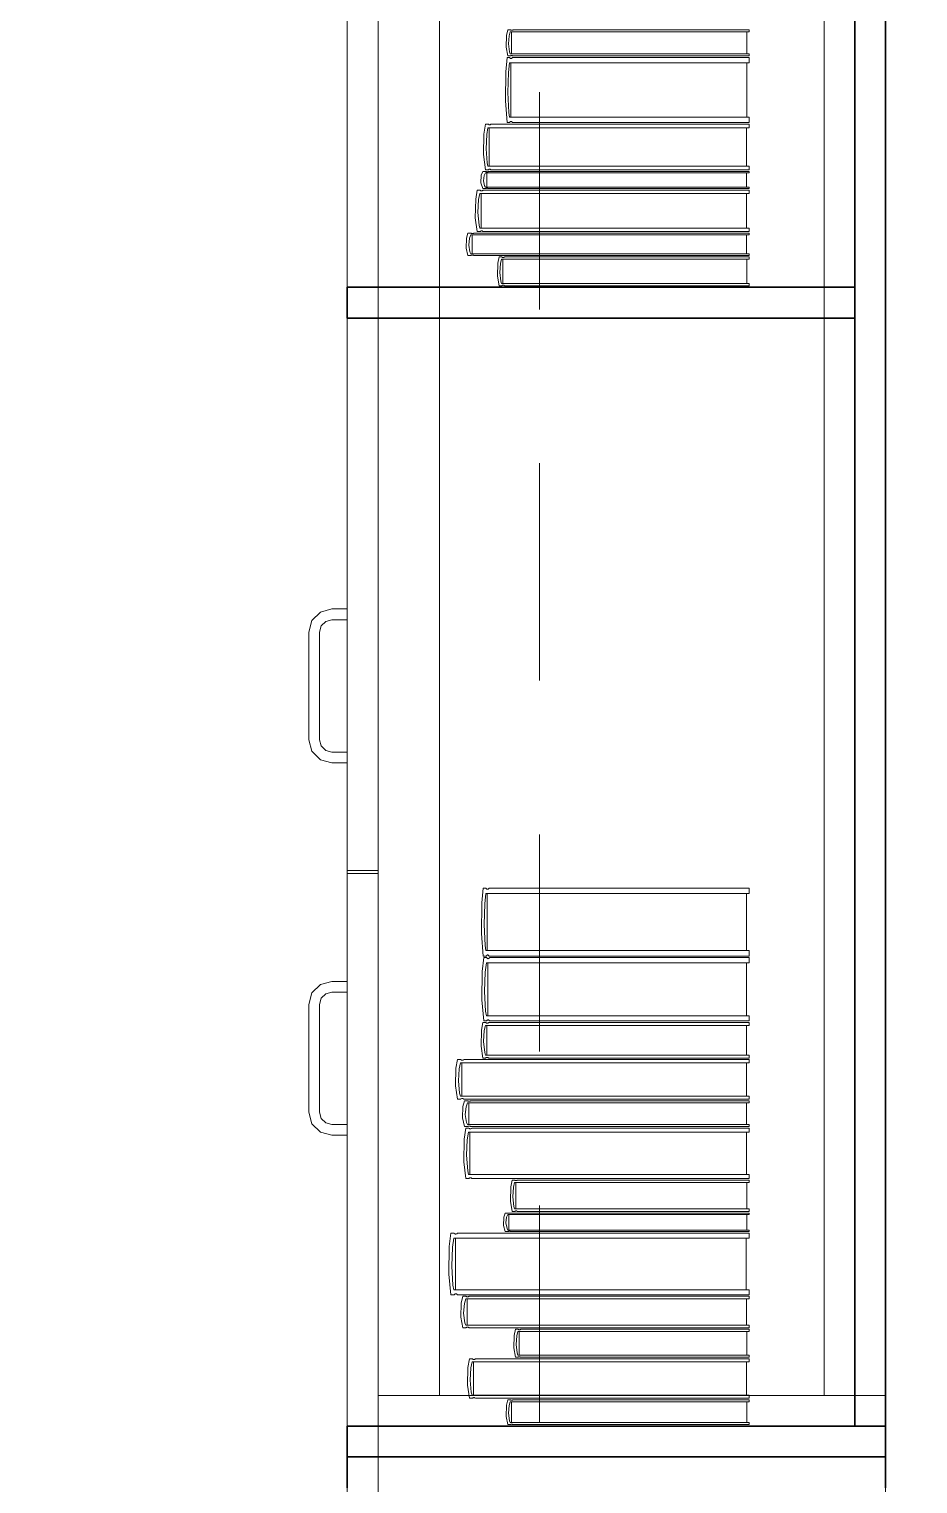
# Model space of a CAD drawing. Header units: inches. Extents: x -19 to 5698, y -728 to 92.
# Drawn here: x 122.238 to 122.816, y 34.982 to 35.928 of the extents above; entities that cross this region are included whole.
import ezdxf

# ---------------------------------------------------------------- set-up
doc = ezdxf.new("R2010")
doc.units = ezdxf.units.IN
doc.header["$MEASUREMENT"] = 0
doc.set_wipeout_variables(frame=1)
doc.linetypes.add('Hidden Line', pattern=[0.195611, 0.141111, -0.0545])
doc.linetypes.add('Wipeout_Contour', pattern=[1, 0, -1])
for name, color, linetype in [('02 _ ARQ _ ZON _ Espacio.3D', 7, 'Continuous'), ('08 _ STR _ EXT _ 09 Vigas', 251, 'Continuous'), ('Acabado - Muros', 7, 'Continuous'), ('Interior - Mobiliario', 7, 'Continuous')]:
    doc.layers.add(name, color=color, linetype=linetype)

msp = doc.modelspace()

# ---------------------------------------------------------------- linework, layer by layer
at = {"layer": '02 _ ARQ _ ZON _ Espacio.3D', "color": 254, "linetype": 'Continuous', "lineweight": 0, "flags": 128}
msp.add_lwpolyline([(108.56999, 31.00019), (112.57002, 31.00007), (112.56999, 29.69991), (115.56999, 29.7), (115.56999, 30.80016), (116.06999, 30.80011), (116.06999, 30.20002), (116.66999, 30.19986), (116.66999, 29.7), (122.56999, 29.7), (122.56999, 30.2), (122.56999, 30.6), (122.81197, 30.6), (122.81197, 39), (122.57, 39), (122.56998, 39.75001), (116.06999, 39.75001), (116.07, 39.65), (116.07, 39), (115.57, 39), (115.57, 39.4), (109.07, 39.4), (109.06989, 39), (108.56989, 39)], dxfattribs=at)
at = {"layer": 'Interior - Mobiliario', "color": 175, "linetype": 'Continuous', "lineweight": 13}
for p, q in [((122.46497, 36.47996), (122.46497, 35.01996)), ((122.77497, 35.01996), (122.77497, 36.47996)), ((122.54841, 35.92346), (122.54821, 35.91586)), ((122.54926, 35.92718), (122.54841, 35.92346)), ((122.55097, 35.92718), (122.54926, 35.92718)), ((122.54971, 35.91805), (122.55011, 35.92328)), ((122.55011, 35.92328), (122.55084, 35.92582)), ((122.55084, 35.92582), (122.70632, 35.92582)), ((122.55106, 35.92711), (122.55097, 35.92718)), ((122.55126, 35.92701), (122.55106, 35.92711)), ((122.55147, 35.92694), (122.55126, 35.92701)), ((122.5517, 35.9269), (122.55147, 35.92694)), ((122.55162, 35.92582), (122.55162, 35.91156)), ((122.55193, 35.9269), (122.5517, 35.9269)), ((122.55216, 35.92693), (122.55193, 35.9269)), ((122.55238, 35.92699), (122.55216, 35.92693)), ((122.55258, 35.92709), (122.55238, 35.92699)), ((122.55271, 35.92718), (122.55258, 35.92709)), ((122.70632, 35.92718), (122.55271, 35.92718)), ((122.70475, 35.91156), (122.70475, 35.92582)), ((122.70632, 35.92582), (122.70632, 35.92718)), ((122.54888, 35.9092), (122.54802, 35.89994)), ((122.54821, 35.91586), (122.54926, 35.9102)), ((122.55059, 35.9092), (122.54888, 35.9092)), ((122.54926, 35.9102), (122.55097, 35.9102)), ((122.55037, 35.91284), (122.54971, 35.91805)), ((122.55084, 35.91156), (122.55037, 35.91284)), ((122.55068, 35.90903), (122.55059, 35.9092)), ((122.55088, 35.90878), (122.55068, 35.90903)), ((122.70632, 35.91156), (122.55084, 35.91156)), ((122.55097, 35.9102), (122.5511, 35.91029)), ((122.5511, 35.91029), (122.5513, 35.91039)), ((122.5513, 35.91039), (122.55152, 35.91045)), ((122.55152, 35.91045), (122.55175, 35.91048)), ((122.55175, 35.91048), (122.55198, 35.91048)), ((122.55198, 35.91048), (122.55221, 35.91044)), ((122.5522, 35.90897), (122.552, 35.90873)), ((122.55233, 35.9092), (122.5522, 35.90897)), ((122.55221, 35.91044), (122.55243, 35.91037)), ((122.70632, 35.9092), (122.55233, 35.9092)), ((122.55243, 35.91037), (122.55262, 35.91026)), ((122.55262, 35.91026), (122.55271, 35.9102)), ((122.55271, 35.9102), (122.70632, 35.9102)), ((122.70632, 35.9102), (122.70632, 35.91156)), ((122.70632, 35.90582), (122.70632, 35.9092)), ((122.54802, 35.89994), (122.54782, 35.88108)), ((122.54933, 35.88652), (122.54973, 35.8995)), ((122.54973, 35.8995), (122.55045, 35.90582)), ((122.55045, 35.90582), (122.70632, 35.90582)), ((122.55109, 35.9086), (122.55088, 35.90878)), ((122.55132, 35.9085), (122.55109, 35.9086)), ((122.55124, 35.90582), (122.55124, 35.87038)), ((122.55155, 35.90849), (122.55132, 35.9085)), ((122.55178, 35.90857), (122.55155, 35.90849)), ((122.552, 35.90873), (122.55178, 35.90857)), ((122.70474, 35.87038), (122.70474, 35.90582)), ((122.54782, 35.88108), (122.54888, 35.867)), ((122.54999, 35.87358), (122.54933, 35.88652)), ((122.55045, 35.87038), (122.54999, 35.87358)), ((122.53472, 35.866), (122.53378, 35.85946)), ((122.53658, 35.866), (122.53472, 35.866)), ((122.53565, 35.85915), (122.53644, 35.86362)), ((122.53644, 35.86362), (122.70632, 35.86362)), ((122.53668, 35.86589), (122.53658, 35.866)), ((122.5369, 35.86571), (122.53668, 35.86589)), ((122.53713, 35.86558), (122.5369, 35.86571)), ((122.53738, 35.86551), (122.53713, 35.86558)), ((122.53729, 35.86362), (122.53729, 35.83856)), ((122.53763, 35.86551), (122.53738, 35.86551)), ((122.53788, 35.86556), (122.53763, 35.86551)), ((122.53812, 35.86567), (122.53788, 35.86556)), ((122.53834, 35.86584), (122.53812, 35.86567)), ((122.53849, 35.866), (122.53834, 35.86584)), ((122.70632, 35.866), (122.53849, 35.866)), ((122.54888, 35.867), (122.55059, 35.867)), ((122.70632, 35.87038), (122.55045, 35.87038)), ((122.55059, 35.867), (122.55072, 35.86723)), ((122.55072, 35.86723), (122.55092, 35.86747)), ((122.55092, 35.86747), (122.55114, 35.86763)), ((122.55114, 35.86763), (122.55137, 35.86771)), ((122.55137, 35.86771), (122.5516, 35.8677)), ((122.5516, 35.8677), (122.55183, 35.8676)), ((122.55183, 35.8676), (122.55205, 35.86743)), ((122.55205, 35.86743), (122.55225, 35.86717)), ((122.55225, 35.86717), (122.55233, 35.867)), ((122.55233, 35.867), (122.70632, 35.867)), ((122.7046, 35.83856), (122.7046, 35.86362)), ((122.70632, 35.867), (122.70632, 35.87038)), ((122.70632, 35.86362), (122.70632, 35.866)), ((122.53378, 35.85946), (122.53357, 35.84612)), ((122.53521, 35.84997), (122.53565, 35.85915)), ((122.53357, 35.84612), (122.53472, 35.83617)), ((122.53593, 35.84082), (122.53521, 35.84997)), ((122.53305, 35.83517), (122.5321, 35.83273)), ((122.53493, 35.83517), (122.53305, 35.83517)), ((122.53398, 35.83262), (122.53478, 35.83428)), ((122.53472, 35.83617), (122.53658, 35.83617)), ((122.53478, 35.83428), (122.70632, 35.83428)), ((122.53503, 35.83513), (122.53493, 35.83517)), ((122.53524, 35.83506), (122.53503, 35.83513)), ((122.53548, 35.83501), (122.53524, 35.83506)), ((122.53573, 35.83499), (122.53548, 35.83501)), ((122.53565, 35.83428), (122.53565, 35.82494)), ((122.53599, 35.83498), (122.53573, 35.83499)), ((122.53644, 35.83856), (122.53593, 35.84082)), ((122.53624, 35.835), (122.53599, 35.83498)), ((122.53648, 35.83505), (122.53624, 35.835)), ((122.70632, 35.83856), (122.53644, 35.83856)), ((122.53671, 35.83511), (122.53648, 35.83505)), ((122.53658, 35.83617), (122.53673, 35.83633)), ((122.53685, 35.83517), (122.53671, 35.83511)), ((122.53673, 35.83633), (122.53695, 35.8365)), ((122.70632, 35.83517), (122.53685, 35.83517)), ((122.53695, 35.8365), (122.53719, 35.83661)), ((122.53719, 35.83661), (122.53744, 35.83667)), ((122.53744, 35.83667), (122.53769, 35.83666)), ((122.53769, 35.83666), (122.53794, 35.83659)), ((122.53794, 35.83659), (122.53817, 35.83647)), ((122.53817, 35.83647), (122.53839, 35.83629)), ((122.53839, 35.83629), (122.53849, 35.83617)), ((122.53849, 35.83617), (122.70632, 35.83617)), ((122.70458, 35.82494), (122.70458, 35.83428)), ((122.70632, 35.83617), (122.70632, 35.83856)), ((122.70632, 35.83428), (122.70632, 35.83517)), ((122.5321, 35.83273), (122.53188, 35.82776)), ((122.53188, 35.82776), (122.53305, 35.82406)), ((122.53305, 35.82406), (122.53493, 35.82406)), ((122.53354, 35.8292), (122.53398, 35.83262)), ((122.53427, 35.82579), (122.53354, 35.8292)), ((122.53478, 35.82494), (122.53427, 35.82579)), ((122.70632, 35.82494), (122.53478, 35.82494)), ((122.53493, 35.82406), (122.53507, 35.82412)), ((122.53507, 35.82412), (122.5353, 35.82418)), ((122.5353, 35.82418), (122.53554, 35.82422)), ((122.53554, 35.82422), (122.53579, 35.82424)), ((122.53579, 35.82424), (122.53605, 35.82424)), ((122.53605, 35.82424), (122.5363, 35.82421)), ((122.5363, 35.82421), (122.53653, 35.82417)), ((122.53653, 35.82417), (122.53675, 35.8241)), ((122.53675, 35.8241), (122.53685, 35.82406)), ((122.53685, 35.82406), (122.70632, 35.82406)), ((122.70632, 35.82406), (122.70632, 35.82494)), ((122.52843, 35.81715), (122.52821, 35.80511)), ((122.5294, 35.82306), (122.52843, 35.81715)), ((122.53132, 35.82306), (122.5294, 35.82306)), ((122.5299, 35.80858), (122.53035, 35.81687)), ((122.53035, 35.81687), (122.53117, 35.8209)), ((122.53117, 35.8209), (122.70632, 35.8209)), ((122.53142, 35.82295), (122.53132, 35.82306)), ((122.53164, 35.82279), (122.53142, 35.82295)), ((122.53189, 35.82267), (122.53164, 35.82279)), ((122.53214, 35.82261), (122.53189, 35.82267)), ((122.70455, 35.8209), (122.53205, 35.8209)), ((122.53205, 35.8209), (122.53205, 35.79828)), ((122.5324, 35.82261), (122.53214, 35.82261)), ((122.53266, 35.82265), (122.5324, 35.82261)), ((122.53291, 35.82276), (122.53266, 35.82265)), ((122.53314, 35.82291), (122.53291, 35.82276)), ((122.53328, 35.82306), (122.53314, 35.82291)), ((122.70632, 35.82306), (122.53328, 35.82306)), ((122.70455, 35.79828), (122.70455, 35.8209)), ((122.70632, 35.8209), (122.70632, 35.82306)), ((122.52821, 35.80511), (122.5294, 35.79613)), ((122.53064, 35.80032), (122.5299, 35.80858)), ((122.5294, 35.79613), (122.53132, 35.79613)), ((122.53117, 35.79828), (122.53064, 35.80032)), ((122.70632, 35.79828), (122.53117, 35.79828)), ((122.53132, 35.79613), (122.53147, 35.79627)), ((122.53147, 35.79627), (122.5317, 35.79643)), ((122.5317, 35.79643), (122.53194, 35.79653)), ((122.53194, 35.79653), (122.5322, 35.79658)), ((122.53205, 35.79828), (122.70455, 35.79828)), ((122.5322, 35.79658), (122.53246, 35.79657)), ((122.53246, 35.79657), (122.53272, 35.79651)), ((122.53272, 35.79651), (122.53296, 35.7964)), ((122.53296, 35.7964), (122.53318, 35.79623)), ((122.53318, 35.79623), (122.53328, 35.79613)), ((122.53328, 35.79613), (122.70632, 35.79613)), ((122.70632, 35.79613), (122.70632, 35.79828)), ((122.52239, 35.79194), (122.52216, 35.78545)), ((122.52339, 35.79513), (122.52239, 35.79194)), ((122.52538, 35.79513), (122.52339, 35.79513)), ((122.52391, 35.78732), (122.52438, 35.79179)), ((122.52467, 35.78287), (122.52391, 35.78732)), ((122.52438, 35.79179), (122.52522, 35.79397)), ((122.52522, 35.79397), (122.70632, 35.79397)), ((122.52548, 35.79507), (122.52538, 35.79513)), ((122.52571, 35.79498), (122.52548, 35.79507)), ((122.52596, 35.79492), (122.52571, 35.79498)), ((122.52623, 35.79489), (122.52596, 35.79492)), ((122.52613, 35.79397), (122.52613, 35.78177)), ((122.52649, 35.79488), (122.52623, 35.79489)), ((122.52676, 35.79491), (122.52649, 35.79488)), ((122.52702, 35.79497), (122.52676, 35.79491)), ((122.52725, 35.79505), (122.52702, 35.79497)), ((122.5274, 35.79513), (122.52725, 35.79505)), ((122.70632, 35.79513), (122.5274, 35.79513)), ((122.70449, 35.78177), (122.70449, 35.79397)), ((122.70632, 35.79397), (122.70632, 35.79513)), ((122.52216, 35.78545), (122.52339, 35.78061)), ((122.52339, 35.78061), (122.52538, 35.78061)), ((122.52522, 35.78177), (122.52467, 35.78287)), ((122.70632, 35.78177), (122.52522, 35.78177)), ((122.52538, 35.78061), (122.52553, 35.78069)), ((122.52553, 35.78069), (122.52576, 35.78077)), ((122.52576, 35.78077), (122.52602, 35.78082)), ((122.52602, 35.78082), (122.52628, 35.78085)), ((122.52628, 35.78085), (122.52655, 35.78085)), ((122.52655, 35.78085), (122.52682, 35.78081)), ((122.52682, 35.78081), (122.52707, 35.78075)), ((122.52707, 35.78075), (122.5273, 35.78066)), ((122.5273, 35.78066), (122.5274, 35.78061)), ((122.5274, 35.78061), (122.70632, 35.78061)), ((122.54364, 35.77961), (122.54275, 35.77552)), ((122.5454, 35.77961), (122.54364, 35.77961)), ((122.54452, 35.77532), (122.54526, 35.77812)), ((122.54526, 35.77812), (122.70632, 35.77812)), ((122.5455, 35.77954), (122.5454, 35.77961)), ((122.5457, 35.77942), (122.5455, 35.77954)), ((122.54592, 35.77934), (122.5457, 35.77942)), ((122.54616, 35.7793), (122.54592, 35.77934)), ((122.5464, 35.7793), (122.54616, 35.7793)), ((122.54664, 35.77933), (122.5464, 35.7793)), ((122.54686, 35.7794), (122.54664, 35.77933)), ((122.54707, 35.77951), (122.54686, 35.7794)), ((122.54721, 35.77961), (122.54707, 35.77951)), ((122.70632, 35.77961), (122.54721, 35.77961)), ((122.70632, 35.78061), (122.70632, 35.78177)), ((122.70632, 35.77812), (122.70632, 35.77961)), ((122.54275, 35.77552), (122.54254, 35.76718)), ((122.5441, 35.76958), (122.54452, 35.77532)), ((122.42747, 35.54895), (122.43497, 35.55096)), ((122.43497, 35.55096), (122.44497, 35.55096)), ((122.44497, 35.55096), (122.44497, 35.54396)), ((122.41997, 35.53596), (122.42198, 35.54346)), ((122.42198, 35.54346), (122.42747, 35.54895)), ((122.43097, 35.54289), (122.42805, 35.53996)), ((122.43497, 35.54396), (122.43097, 35.54289)), ((122.44497, 35.54396), (122.43497, 35.54396)), ((122.41997, 35.46596), (122.41997, 35.53596)), ((122.42805, 35.53996), (122.42697, 35.53596)), ((122.42697, 35.53596), (122.42697, 35.46596)), ((122.42198, 35.45846), (122.41997, 35.46596)), ((122.42697, 35.46596), (122.42805, 35.46196)), ((122.42747, 35.45297), (122.42198, 35.45846)), ((122.42805, 35.46196), (122.43097, 35.45903)), ((122.43097, 35.45903), (122.43497, 35.45796)), ((122.43497, 35.45796), (122.44497, 35.45796)), ((122.44497, 35.45796), (122.44497, 35.45096)), ((122.43497, 35.45096), (122.42747, 35.45297)), ((122.44497, 35.45096), (122.43497, 35.45096)), ((122.44497, 35.38096), (122.46497, 35.38096)), ((122.44497, 35.37896), (122.46497, 35.37896)), ((122.53335, 35.36959), (122.53241, 35.35989)), ((122.53523, 35.36959), (122.53335, 35.36959)), ((122.53429, 35.35943), (122.53508, 35.36605)), ((122.53508, 35.36605), (122.70632, 35.36605)), ((122.53533, 35.36941), (122.53523, 35.36959)), ((122.53555, 35.36915), (122.53533, 35.36941)), ((122.53579, 35.36896), (122.53555, 35.36915)), ((122.53603, 35.36886), (122.53579, 35.36896)), ((122.53595, 35.36605), (122.53595, 35.32894)), ((122.53629, 35.36885), (122.53603, 35.36886)), ((122.53654, 35.36893), (122.53629, 35.36885)), ((122.53678, 35.3691), (122.53654, 35.36893)), ((122.53701, 35.36935), (122.53678, 35.3691)), ((122.53715, 35.36959), (122.53701, 35.36935)), ((122.70632, 35.36959), (122.53715, 35.36959)), ((122.70459, 35.32894), (122.70459, 35.36605)), ((122.70632, 35.36605), (122.70632, 35.36959)), ((122.53241, 35.35989), (122.53219, 35.34014)), ((122.53385, 35.34583), (122.53429, 35.35943)), ((122.53457, 35.33229), (122.53385, 35.34583)), ((122.53219, 35.34014), (122.53335, 35.3254)), ((122.53508, 35.32894), (122.53457, 35.33229)), ((122.5337, 35.3244), (122.53276, 35.31537)), ((122.53335, 35.3254), (122.53523, 35.3254)), ((122.53558, 35.3244), (122.5337, 35.3244)), ((122.70632, 35.32894), (122.53508, 35.32894)), ((122.53523, 35.3254), (122.53538, 35.32564)), ((122.53538, 35.32564), (122.5356, 35.32589)), ((122.53567, 35.32424), (122.53558, 35.3244)), ((122.5356, 35.32589), (122.53584, 35.32606)), ((122.53589, 35.32399), (122.53567, 35.32424)), ((122.53584, 35.32606), (122.53609, 35.32614)), ((122.53613, 35.32382), (122.53589, 35.32399)), ((122.53609, 35.32614), (122.53635, 35.32613)), ((122.53638, 35.32372), (122.53613, 35.32382)), ((122.53635, 35.32613), (122.5366, 35.32603)), ((122.53663, 35.32371), (122.53638, 35.32372)), ((122.5366, 35.32603), (122.53683, 35.32584)), ((122.53688, 35.32379), (122.53663, 35.32371)), ((122.53683, 35.32584), (122.53705, 35.32557)), ((122.53712, 35.32394), (122.53688, 35.32379)), ((122.53705, 35.32557), (122.53715, 35.3254)), ((122.53735, 35.32418), (122.53712, 35.32394)), ((122.53715, 35.3254), (122.70632, 35.3254)), ((122.53749, 35.3244), (122.53735, 35.32418)), ((122.70632, 35.3244), (122.53749, 35.3244)), ((122.70632, 35.3254), (122.70632, 35.32894)), ((122.70632, 35.32111), (122.70632, 35.3244)), ((122.53276, 35.31537), (122.53254, 35.29697)), ((122.53419, 35.30228), (122.53463, 35.31494)), ((122.53463, 35.31494), (122.53543, 35.32111)), ((122.53543, 35.32111), (122.70632, 35.32111)), ((122.53629, 35.32111), (122.53629, 35.28654)), ((122.70459, 35.28654), (122.70459, 35.32111)), ((122.42747, 35.30695), (122.42198, 35.30146)), ((122.43497, 35.30896), (122.42747, 35.30695)), ((122.44497, 35.30896), (122.43497, 35.30896)), ((122.44497, 35.30196), (122.44497, 35.30896)), ((122.42198, 35.30146), (122.41997, 35.29396)), ((122.42697, 35.29396), (122.42805, 35.29796)), ((122.42805, 35.29796), (122.43097, 35.30089)), ((122.43097, 35.30089), (122.43497, 35.30196)), ((122.43497, 35.30196), (122.44497, 35.30196)), ((122.53254, 35.29697), (122.5337, 35.28324)), ((122.53491, 35.28966), (122.53419, 35.30228)), ((122.41997, 35.29396), (122.41997, 35.22396)), ((122.42697, 35.22396), (122.42697, 35.29396)), ((122.53543, 35.28654), (122.53491, 35.28966)), ((122.70632, 35.28654), (122.53543, 35.28654)), ((122.70632, 35.28324), (122.70632, 35.28654)), ((122.53216, 35.27718), (122.53195, 35.26685)), ((122.53311, 35.28224), (122.53216, 35.27718)), ((122.53499, 35.28224), (122.53311, 35.28224)), ((122.53361, 35.26983), (122.53405, 35.27694)), ((122.5337, 35.28324), (122.53558, 35.28324)), ((122.53405, 35.27694), (122.53484, 35.2804)), ((122.53484, 35.2804), (122.70632, 35.2804)), ((122.53509, 35.28215), (122.53499, 35.28224)), ((122.53531, 35.28201), (122.53509, 35.28215)), ((122.53555, 35.28191), (122.53531, 35.28201)), ((122.5358, 35.28186), (122.53555, 35.28191)), ((122.53558, 35.28324), (122.53572, 35.28346)), ((122.53571, 35.2804), (122.53571, 35.261)), ((122.53572, 35.28346), (122.53594, 35.2837)), ((122.53605, 35.28186), (122.5358, 35.28186)), ((122.53594, 35.2837), (122.53618, 35.28386)), ((122.53631, 35.2819), (122.53605, 35.28186)), ((122.53618, 35.28386), (122.53643, 35.28393)), ((122.53655, 35.28199), (122.53631, 35.2819)), ((122.53643, 35.28393), (122.53669, 35.28392)), ((122.53677, 35.28212), (122.53655, 35.28199)), ((122.53669, 35.28392), (122.53694, 35.28383)), ((122.53691, 35.28224), (122.53677, 35.28212)), ((122.70632, 35.28224), (122.53691, 35.28224)), ((122.53694, 35.28383), (122.53717, 35.28365)), ((122.53717, 35.28365), (122.53739, 35.2834)), ((122.53739, 35.2834), (122.53749, 35.28324)), ((122.53749, 35.28324), (122.70632, 35.28324)), ((122.70459, 35.261), (122.70459, 35.2804)), ((122.70632, 35.2804), (122.70632, 35.28224)), ((122.53195, 35.26685), (122.53311, 35.25915)), ((122.53433, 35.26275), (122.53361, 35.26983)), ((122.51662, 35.25815), (122.51558, 35.2525)), ((122.51868, 35.25815), (122.51662, 35.25815)), ((122.51879, 35.25805), (122.51868, 35.25815)), ((122.51903, 35.25789), (122.51879, 35.25805)), ((122.51929, 35.25778), (122.51903, 35.25789)), ((122.51956, 35.25773), (122.51929, 35.25778)), ((122.51984, 35.25772), (122.51956, 35.25773)), ((122.52012, 35.25777), (122.51984, 35.25772)), ((122.52038, 35.25787), (122.52012, 35.25777)), ((122.52063, 35.25801), (122.52038, 35.25787)), ((122.52078, 35.25815), (122.52063, 35.25801)), ((122.70632, 35.25815), (122.52078, 35.25815)), ((122.53311, 35.25915), (122.53499, 35.25915)), ((122.53484, 35.261), (122.53433, 35.26275)), ((122.70632, 35.261), (122.53484, 35.261)), ((122.53499, 35.25915), (122.53514, 35.25927)), ((122.53514, 35.25927), (122.53536, 35.25941)), ((122.53536, 35.25941), (122.5356, 35.25949)), ((122.5356, 35.25949), (122.53585, 35.25954)), ((122.53585, 35.25954), (122.53611, 35.25953)), ((122.53611, 35.25953), (122.53636, 35.25948)), ((122.53636, 35.25948), (122.5366, 35.25938)), ((122.5366, 35.25938), (122.53682, 35.25924)), ((122.53682, 35.25924), (122.53691, 35.25915)), ((122.53691, 35.25915), (122.70632, 35.25915)), ((122.70632, 35.25915), (122.70632, 35.261)), ((122.70632, 35.25609), (122.70632, 35.25815)), ((122.51558, 35.2525), (122.51534, 35.24099)), ((122.51716, 35.24431), (122.51764, 35.25224)), ((122.51764, 35.25224), (122.51852, 35.25609)), ((122.51852, 35.25609), (122.70632, 35.25609)), ((122.51946, 35.25609), (122.51946, 35.23447)), ((122.70442, 35.23447), (122.70442, 35.25609)), ((122.51534, 35.24099), (122.51662, 35.23241)), ((122.51795, 35.23642), (122.51716, 35.24431)), ((122.51662, 35.23241), (122.51868, 35.23241)), ((122.51852, 35.23447), (122.51795, 35.23642)), ((122.70632, 35.23447), (122.51852, 35.23447)), ((122.51868, 35.23241), (122.51884, 35.23255)), ((122.51884, 35.23255), (122.51908, 35.23269)), ((122.51908, 35.23269), (122.51935, 35.23279)), ((122.51935, 35.23279), (122.51962, 35.23284)), ((122.51962, 35.23284), (122.5199, 35.23283)), ((122.5199, 35.23283), (122.52018, 35.23277)), ((122.52116, 35.23141), (122.52015, 35.22773)), ((122.52018, 35.23277), (122.52044, 35.23267)), ((122.52044, 35.23267), (122.52068, 35.23251)), ((122.52068, 35.23251), (122.52078, 35.23241)), ((122.52078, 35.23241), (122.70632, 35.23241)), ((122.52317, 35.23141), (122.52116, 35.23141)), ((122.52216, 35.22756), (122.52301, 35.23007)), ((122.52301, 35.23007), (122.70632, 35.23007)), ((122.52328, 35.23134), (122.52317, 35.23141)), ((122.52351, 35.23124), (122.52328, 35.23134)), ((122.52377, 35.23117), (122.52351, 35.23124)), ((122.52403, 35.23113), (122.52377, 35.23117)), ((122.52394, 35.23007), (122.52394, 35.21598)), ((122.52431, 35.23113), (122.52403, 35.23113)), ((122.52458, 35.23116), (122.52431, 35.23113)), ((122.52483, 35.23122), (122.52458, 35.23116)), ((122.52507, 35.23132), (122.52483, 35.23122)), ((122.52522, 35.23141), (122.52507, 35.23132)), ((122.70632, 35.23141), (122.52522, 35.23141)), ((122.70447, 35.21598), (122.70447, 35.23007)), ((122.70632, 35.23241), (122.70632, 35.23447)), ((122.70632, 35.23007), (122.70632, 35.23141)), ((122.41997, 35.22396), (122.42198, 35.21646)), ((122.42805, 35.21996), (122.42697, 35.22396)), ((122.43097, 35.21703), (122.42805, 35.21996)), ((122.52015, 35.22773), (122.51992, 35.22023)), ((122.51992, 35.22023), (122.52116, 35.21464)), ((122.52169, 35.2224), (122.52216, 35.22756)), ((122.52246, 35.21726), (122.52169, 35.2224)), ((122.42198, 35.21646), (122.42747, 35.21097)), ((122.42747, 35.21097), (122.43497, 35.20896)), ((122.43497, 35.21596), (122.43097, 35.21703)), ((122.44497, 35.21596), (122.43497, 35.21596)), ((122.44497, 35.20896), (122.44497, 35.21596)), ((122.52198, 35.21364), (122.52097, 35.20645)), ((122.52116, 35.21464), (122.52317, 35.21464)), ((122.52398, 35.21364), (122.52198, 35.21364)), ((122.52301, 35.21598), (122.52246, 35.21726)), ((122.52297, 35.20611), (122.52382, 35.21102)), ((122.70632, 35.21598), (122.52301, 35.21598)), ((122.52317, 35.21464), (122.52333, 35.21473)), ((122.52333, 35.21473), (122.52357, 35.21483)), ((122.52357, 35.21483), (122.52382, 35.21489)), ((122.52382, 35.21489), (122.52409, 35.21492)), ((122.52382, 35.21102), (122.70632, 35.21102)), ((122.52408, 35.21352), (122.52398, 35.21364)), ((122.52432, 35.21332), (122.52408, 35.21352)), ((122.52409, 35.21492), (122.52437, 35.21492)), ((122.52457, 35.21318), (122.52432, 35.21332)), ((122.52437, 35.21492), (122.52463, 35.21488)), ((122.52484, 35.2131), (122.52457, 35.21318)), ((122.52463, 35.21488), (122.52489, 35.21481)), ((122.52474, 35.21102), (122.52474, 35.18347)), ((122.52511, 35.2131), (122.52484, 35.2131)), ((122.52489, 35.21481), (122.52512, 35.21471)), ((122.52538, 35.21316), (122.52511, 35.2131)), ((122.52512, 35.21471), (122.52522, 35.21464)), ((122.52522, 35.21464), (122.70632, 35.21464)), ((122.52563, 35.21328), (122.52538, 35.21316)), ((122.52587, 35.21347), (122.52563, 35.21328)), ((122.52602, 35.21364), (122.52587, 35.21347)), ((122.70632, 35.21364), (122.52602, 35.21364)), ((122.70447, 35.18347), (122.70447, 35.21102)), ((122.70632, 35.21464), (122.70632, 35.21598)), ((122.70632, 35.21102), (122.70632, 35.21364)), ((122.43497, 35.20896), (122.44497, 35.20896)), ((122.52097, 35.20645), (122.52074, 35.19178)), ((122.5225, 35.19601), (122.52297, 35.20611)), ((122.52074, 35.19178), (122.52198, 35.18084)), ((122.52327, 35.18596), (122.5225, 35.19601)), ((122.52382, 35.18347), (122.52327, 35.18596)), ((122.70632, 35.18347), (122.52382, 35.18347)), ((122.52413, 35.18102), (122.52437, 35.18121)), ((122.52437, 35.18121), (122.52463, 35.18133)), ((122.52463, 35.18133), (122.5249, 35.18139)), ((122.5249, 35.18139), (122.52517, 35.18139)), ((122.52517, 35.18139), (122.52543, 35.18131)), ((122.52543, 35.18131), (122.52569, 35.18117)), ((122.52569, 35.18117), (122.52592, 35.18097)), ((122.70632, 35.18084), (122.70632, 35.18347)), ((122.52198, 35.18084), (122.52398, 35.18084)), ((122.52398, 35.18084), (122.52413, 35.18102)), ((122.52592, 35.18097), (122.52602, 35.18084)), ((122.52602, 35.18084), (122.70632, 35.18084)), ((122.55136, 35.17538), (122.55117, 35.16626)), ((122.5522, 35.17984), (122.55136, 35.17538)), ((122.55388, 35.17984), (122.5522, 35.17984)), ((122.55264, 35.16889), (122.55304, 35.17516)), ((122.55304, 35.17516), (122.55374, 35.17821)), ((122.55374, 35.17821), (122.70632, 35.17821)), ((122.55396, 35.17977), (122.55388, 35.17984)), ((122.55416, 35.17964), (122.55396, 35.17977)), ((122.55437, 35.17956), (122.55416, 35.17964)), ((122.55459, 35.17951), (122.55437, 35.17956)), ((122.55452, 35.17821), (122.55452, 35.1611)), ((122.55482, 35.1795), (122.55459, 35.17951)), ((122.55505, 35.17954), (122.55482, 35.1795)), ((122.55526, 35.17962), (122.55505, 35.17954)), ((122.55546, 35.17974), (122.55526, 35.17962)), ((122.55559, 35.17984), (122.55546, 35.17974)), ((122.70632, 35.17984), (122.55559, 35.17984)), ((122.70478, 35.1611), (122.70478, 35.17821)), ((122.70632, 35.17821), (122.70632, 35.17984)), ((122.55117, 35.16626), (122.5522, 35.15947)), ((122.55329, 35.16264), (122.55264, 35.16889)), ((122.55374, 35.1611), (122.55329, 35.16264)), ((122.54682, 35.15583), (122.54663, 35.15044)), ((122.54769, 35.15847), (122.54682, 35.15583)), ((122.54942, 35.15847), (122.54769, 35.15847)), ((122.54814, 35.15199), (122.54855, 35.1557)), ((122.54855, 35.1557), (122.54928, 35.1575)), ((122.54928, 35.1575), (122.70632, 35.1575)), ((122.5495, 35.15842), (122.54942, 35.15847)), ((122.5497, 35.15835), (122.5495, 35.15842)), ((122.54992, 35.1583), (122.5497, 35.15835)), ((122.55015, 35.15827), (122.54992, 35.1583)), ((122.55007, 35.1575), (122.55007, 35.14739)), ((122.55039, 35.15826), (122.55015, 35.15827)), ((122.55062, 35.15829), (122.55039, 35.15826)), ((122.55084, 35.15833), (122.55062, 35.15829)), ((122.55104, 35.1584), (122.55084, 35.15833)), ((122.55117, 35.15847), (122.55104, 35.1584)), ((122.70632, 35.15847), (122.55117, 35.15847)), ((122.5522, 35.15947), (122.55388, 35.15947)), ((122.70632, 35.1611), (122.55374, 35.1611)), ((122.55388, 35.15947), (122.55401, 35.15958)), ((122.55401, 35.15958), (122.5542, 35.15969)), ((122.5542, 35.15969), (122.55442, 35.15977)), ((122.55442, 35.15977), (122.55464, 35.15981)), ((122.55464, 35.15981), (122.55487, 35.1598)), ((122.55487, 35.1598), (122.55509, 35.15976)), ((122.55509, 35.15976), (122.55531, 35.15967)), ((122.55531, 35.15967), (122.5555, 35.15955)), ((122.5555, 35.15955), (122.55559, 35.15947)), ((122.55559, 35.15947), (122.70632, 35.15947)), ((122.70473, 35.14739), (122.70473, 35.1575)), ((122.70632, 35.15947), (122.70632, 35.1611)), ((122.70632, 35.1575), (122.70632, 35.15847)), ((122.51231, 35.14543), (122.51125, 35.13664)), ((122.51442, 35.14543), (122.51231, 35.14543)), ((122.51452, 35.14527), (122.51442, 35.14543)), ((122.51477, 35.14503), (122.51452, 35.14527)), ((122.51504, 35.14486), (122.51477, 35.14503)), ((122.51532, 35.14477), (122.51504, 35.14486)), ((122.5156, 35.14476), (122.51532, 35.14477)), ((122.51589, 35.14483), (122.5156, 35.14476)), ((122.51616, 35.14498), (122.51589, 35.14483)), ((122.51641, 35.14521), (122.51616, 35.14498)), ((122.51657, 35.14543), (122.51641, 35.14521)), ((122.70632, 35.14543), (122.51657, 35.14543)), ((122.54663, 35.15044), (122.54769, 35.14643)), ((122.54769, 35.14643), (122.54942, 35.14643)), ((122.54881, 35.1483), (122.54814, 35.15199)), ((122.54928, 35.14739), (122.54881, 35.1483)), ((122.70632, 35.14739), (122.54928, 35.14739)), ((122.54942, 35.14643), (122.54955, 35.14649)), ((122.54955, 35.14649), (122.54975, 35.14656)), ((122.54975, 35.14656), (122.54997, 35.14661)), ((122.54997, 35.14661), (122.5502, 35.14663)), ((122.5502, 35.14663), (122.55044, 35.14663)), ((122.55044, 35.14663), (122.55067, 35.1466)), ((122.55067, 35.1466), (122.55088, 35.14655)), ((122.55088, 35.14655), (122.55108, 35.14647)), ((122.55108, 35.14647), (122.55117, 35.14643)), ((122.55117, 35.14643), (122.70632, 35.14643)), ((122.70632, 35.14643), (122.70632, 35.14739)), ((122.70632, 35.14222), (122.70632, 35.14543)), ((122.51125, 35.13664), (122.511, 35.11873)), ((122.51286, 35.1239), (122.51336, 35.13622)), ((122.51336, 35.13622), (122.51425, 35.14222)), ((122.51425, 35.14222), (122.70632, 35.14222)), ((122.51522, 35.14222), (122.51522, 35.10858)), ((122.70438, 35.10858), (122.70438, 35.14222)), ((122.511, 35.11873), (122.51231, 35.10537)), ((122.51367, 35.11162), (122.51286, 35.1239)), ((122.51425, 35.10858), (122.51367, 35.11162)), ((122.70632, 35.10858), (122.51425, 35.10858)), ((122.51442, 35.10537), (122.51458, 35.10559)), ((122.51458, 35.10559), (122.51483, 35.10582)), ((122.51483, 35.10582), (122.5151, 35.10597)), ((122.5151, 35.10597), (122.51538, 35.10604)), ((122.51538, 35.10604), (122.51567, 35.10603)), ((122.51567, 35.10603), (122.51595, 35.10594)), ((122.51595, 35.10594), (122.51621, 35.10577)), ((122.51621, 35.10577), (122.51646, 35.10553)), ((122.51646, 35.10553), (122.51657, 35.10537)), ((122.70632, 35.10537), (122.70632, 35.10858)), ((122.51231, 35.10537), (122.51442, 35.10537)), ((122.51657, 35.10537), (122.70632, 35.10537)), ((122.51906, 35.09989), (122.51883, 35.09074)), ((122.52008, 35.10437), (122.51906, 35.09989)), ((122.5221, 35.10437), (122.52008, 35.10437)), ((122.52061, 35.09338), (122.52108, 35.09968)), ((122.52108, 35.09968), (122.52194, 35.10274)), ((122.52194, 35.10274), (122.70632, 35.10274)), ((122.52221, 35.10429), (122.5221, 35.10437)), ((122.52244, 35.10417), (122.52221, 35.10429)), ((122.5227, 35.10408), (122.52244, 35.10417)), ((122.52297, 35.10404), (122.5227, 35.10408)), ((122.52287, 35.10274), (122.52287, 35.08556)), ((122.52324, 35.10403), (122.52297, 35.10404)), ((122.52351, 35.10407), (122.52324, 35.10403)), ((122.52377, 35.10415), (122.52351, 35.10407)), ((122.52401, 35.10426), (122.52377, 35.10415)), ((122.52416, 35.10437), (122.52401, 35.10426)), ((122.70632, 35.10437), (122.52416, 35.10437)), ((122.70445, 35.08556), (122.70445, 35.10274)), ((122.70632, 35.10274), (122.70632, 35.10437)), ((122.51883, 35.09074), (122.52008, 35.08392)), ((122.52139, 35.08711), (122.52061, 35.09338)), ((122.52194, 35.08556), (122.52139, 35.08711)), ((122.52008, 35.08392), (122.5221, 35.08392)), ((122.70632, 35.08556), (122.52194, 35.08556)), ((122.5221, 35.08392), (122.52226, 35.08403)), ((122.52226, 35.08403), (122.5225, 35.08415)), ((122.5225, 35.08415), (122.52276, 35.08423)), ((122.52276, 35.08423), (122.52303, 35.08427)), ((122.52303, 35.08427), (122.5233, 35.08426)), ((122.5233, 35.08426), (122.52357, 35.08422)), ((122.52357, 35.08422), (122.52383, 35.08413)), ((122.52383, 35.08413), (122.52406, 35.084)), ((122.52406, 35.084), (122.52416, 35.08392)), ((122.52416, 35.08392), (122.70632, 35.08392)), ((122.55353, 35.07893), (122.55334, 35.0708)), ((122.55437, 35.08292), (122.55353, 35.07893)), ((122.55602, 35.08292), (122.55437, 35.08292)), ((122.5548, 35.07314), (122.55519, 35.07874)), ((122.55519, 35.07874), (122.55588, 35.08147)), ((122.55588, 35.08147), (122.70632, 35.08147)), ((122.5561, 35.08285), (122.55602, 35.08292)), ((122.55629, 35.08274), (122.5561, 35.08285)), ((122.5565, 35.08267), (122.55629, 35.08274)), ((122.55672, 35.08262), (122.5565, 35.08267)), ((122.55664, 35.08147), (122.55664, 35.06619)), ((122.55695, 35.08262), (122.55672, 35.08262)), ((122.55717, 35.08265), (122.55695, 35.08262)), ((122.55738, 35.08272), (122.55717, 35.08265)), ((122.55758, 35.08283), (122.55738, 35.08272)), ((122.5577, 35.08292), (122.55758, 35.08283)), ((122.70632, 35.08292), (122.5577, 35.08292)), ((122.7048, 35.06619), (122.7048, 35.08147)), ((122.70632, 35.08392), (122.70632, 35.08556)), ((122.70632, 35.08147), (122.70632, 35.08292)), ((122.55334, 35.0708), (122.55437, 35.06473)), ((122.55543, 35.06757), (122.5548, 35.07314)), ((122.52433, 35.06373), (122.52334, 35.0581)), ((122.52631, 35.06373), (122.52433, 35.06373)), ((122.52531, 35.05784), (122.52615, 35.06168)), ((122.52615, 35.06168), (122.70632, 35.06168)), ((122.52641, 35.06363), (122.52631, 35.06373)), ((122.52664, 35.06348), (122.52641, 35.06363)), ((122.52689, 35.06337), (122.52664, 35.06348)), ((122.52715, 35.06331), (122.52689, 35.06337)), ((122.52706, 35.06168), (122.52706, 35.04013)), ((122.52742, 35.0633), (122.52715, 35.06331)), ((122.52769, 35.06335), (122.52742, 35.0633)), ((122.52794, 35.06345), (122.52769, 35.06335)), ((122.52818, 35.06359), (122.52794, 35.06345)), ((122.52832, 35.06373), (122.52818, 35.06359)), ((122.70632, 35.06373), (122.52832, 35.06373)), ((122.55437, 35.06473), (122.55602, 35.06473)), ((122.55588, 35.06619), (122.55543, 35.06757)), ((122.70632, 35.06619), (122.55588, 35.06619)), ((122.55602, 35.06473), (122.55614, 35.06483)), ((122.55614, 35.06483), (122.55634, 35.06493)), ((122.55634, 35.06493), (122.55655, 35.065)), ((122.55655, 35.065), (122.55677, 35.06504)), ((122.55677, 35.06504), (122.557, 35.06503)), ((122.557, 35.06503), (122.55721, 35.06499)), ((122.55721, 35.06499), (122.55742, 35.06491)), ((122.55742, 35.06491), (122.55762, 35.0648)), ((122.55762, 35.0648), (122.5577, 35.06473)), ((122.5577, 35.06473), (122.70632, 35.06473)), ((122.7045, 35.04013), (122.7045, 35.06168)), ((122.70632, 35.06473), (122.70632, 35.06619)), ((122.70632, 35.06168), (122.70632, 35.06373)), ((122.52334, 35.0581), (122.52311, 35.04663)), ((122.52485, 35.04994), (122.52531, 35.05784)), ((122.52561, 35.04208), (122.52485, 35.04994)), ((122.46497, 35.03996), (122.50497, 35.03996)), ((122.50497, 35.03996), (122.75497, 35.03996)), ((122.52311, 35.04663), (122.52433, 35.03808)), ((122.52615, 35.04013), (122.52561, 35.04208)), ((122.70632, 35.04013), (122.52615, 35.04013)), ((122.70632, 35.03808), (122.70632, 35.04013)), ((122.52433, 35.03808), (122.52631, 35.03808)), ((122.52631, 35.03808), (122.52646, 35.03821)), ((122.52646, 35.03821), (122.52669, 35.03836)), ((122.52669, 35.03836), (122.52695, 35.03846)), ((122.52695, 35.03846), (122.52721, 35.03851)), ((122.52721, 35.03851), (122.52748, 35.0385)), ((122.52748, 35.0385), (122.52774, 35.03844)), ((122.52774, 35.03844), (122.52799, 35.03833)), ((122.52799, 35.03833), (122.52822, 35.03818)), ((122.52822, 35.03818), (122.52832, 35.03808)), ((122.52832, 35.03808), (122.70632, 35.03808)), ((122.54841, 35.03354), (122.54821, 35.02634)), ((122.54926, 35.03708), (122.54841, 35.03354)), ((122.55097, 35.03708), (122.54926, 35.03708)), ((122.54971, 35.02841), (122.55011, 35.03337)), ((122.55011, 35.03337), (122.55084, 35.03579)), ((122.55084, 35.03579), (122.70632, 35.03579)), ((122.55106, 35.03701), (122.55097, 35.03708)), ((122.55126, 35.03692), (122.55106, 35.03701)), ((122.55147, 35.03685), (122.55126, 35.03692)), ((122.5517, 35.03681), (122.55147, 35.03685)), ((122.55193, 35.03681), (122.5517, 35.03681)), ((122.55216, 35.03684), (122.55193, 35.03681)), ((122.55238, 35.0369), (122.55216, 35.03684)), ((122.55258, 35.03699), (122.55238, 35.0369)), ((122.55271, 35.03708), (122.55258, 35.03699)), ((122.70632, 35.03708), (122.55271, 35.03708)), ((122.70632, 35.03579), (122.70632, 35.03708)), ((122.46497, 35.01996), (122.77497, 35.01996))]:
    msp.add_line(p, q, dxfattribs=at)

# ---------------------------------------------------------------- next in the draw order: wipeouts: each hides what was drawn before it
at = {"color": 254, "linetype": 'Wipeout_Contour', "lineweight": 0, "ltscale": 5011.355356}
msp.add_wipeout([(122.79497, 37), (122.79497, 34.85), (122.84497, 34.85), (122.84497, 36.9835), (122.81197, 36.9835), (122.81197, 37)], dxfattribs=at).dxf.layer = 'Acabado - Muros'
at = {"color": 254, "linetype": 'Wipeout_Contour', "lineweight": 0, "ltscale": 3339.739379}
msp.add_wipeout([(122.44497, 35.75996), (122.44497, 35.73996), (122.77497, 35.73996), (122.77497, 35.75996)], dxfattribs=at).dxf.layer = 'Interior - Mobiliario'

# ---------------------------------------------------------------- next in the draw order: linework, layer by layer
at = {"layer": 'Acabado - Muros', "color": 251, "linetype": 'Continuous', "lineweight": 13, "flags": 128}
msp.add_lwpolyline([(122.79497, 34.85), (122.79497, 37), (122.79497, 38.9)], dxfattribs=at)
at = {"layer": 'Interior - Mobiliario', "color": 175, "linetype": 'Continuous', "lineweight": 13}
for p, q in [((122.46497, 36.45996), (122.46497, 35.03996)), ((122.50497, 35.03996), (122.50497, 36.45996)), ((122.75497, 36.45996), (122.75497, 35.03996)), ((122.44497, 35.75996), (122.44497, 36.11896)), ((122.46497, 35.75996), (122.46497, 36.11896)), ((122.54608, 35.77812), (122.54608, 35.76245)), ((122.70469, 35.76245), (122.70469, 35.77812)), ((122.54254, 35.76718), (122.54364, 35.76096)), ((122.54478, 35.76387), (122.5441, 35.76958)), ((122.77497, 35.75996), (122.44497, 35.75996)), ((122.44497, 35.75996), (122.44497, 35.73996)), ((122.44497, 35.75996), (122.44497, 35.73996)), ((122.44497, 35.75996), (122.46497, 35.75996)), ((122.54364, 35.76096), (122.5454, 35.76096)), ((122.54526, 35.76245), (122.54478, 35.76387)), ((122.70632, 35.76245), (122.54526, 35.76245)), ((122.5454, 35.76096), (122.54554, 35.76106)), ((122.54554, 35.76106), (122.54575, 35.76117)), ((122.54575, 35.76117), (122.54598, 35.76124)), ((122.54598, 35.76124), (122.54621, 35.76127)), ((122.54621, 35.76127), (122.54645, 35.76127)), ((122.54645, 35.76127), (122.54669, 35.76123)), ((122.54669, 35.76123), (122.54691, 35.76115)), ((122.54691, 35.76115), (122.54712, 35.76103)), ((122.54712, 35.76103), (122.54721, 35.76096)), ((122.54721, 35.76096), (122.70632, 35.76096)), ((122.70632, 35.76096), (122.70632, 35.76245)), ((122.77497, 35.73996), (122.77497, 35.75996)), ((122.44497, 35.73996), (122.77497, 35.73996)), ((122.44497, 35.73996), (122.44497, 35.38096)), ((122.44497, 35.73996), (122.46497, 35.73996)), ((122.46497, 35.73996), (122.46497, 35.38096))]:
    msp.add_line(p, q, dxfattribs=at)
at = {"layer": 'Interior - Mobiliario', "color": 175, "linetype": 'Continuous', "lineweight": 30}
for p, q in [((122.44497, 35.75996), (122.77497, 35.75996)), ((122.44497, 35.73996), (122.44497, 35.75996)), ((122.77497, 35.73996), (122.77497, 35.75996)), ((122.44497, 35.73996), (122.77497, 35.73996))]:
    msp.add_line(p, q, dxfattribs=at)

# ---------------------------------------------------------------- next in the draw order: wipeouts: each hides what was drawn before it
at = {"color": 254, "linetype": 'Wipeout_Contour', "lineweight": 0, "ltscale": 3340.439953}
msp.add_wipeout([(122.77497, 36.47996), (122.77497, 35.01996), (122.79497, 35.01996), (122.79497, 36.47996)], dxfattribs=at).dxf.layer = 'Interior - Mobiliario'
at = {"color": 254, "linetype": 'Wipeout_Contour', "lineweight": 0, "ltscale": 3339.650559}
msp.add_wipeout([(122.44497, 34.97996), (122.79497, 34.97996), (122.79497, 34.99996), (122.44497, 34.99996)], dxfattribs=at).dxf.layer = 'Interior - Mobiliario'

# ---------------------------------------------------------------- next in the draw order: linework, layer by layer
at = {"layer": 'Interior - Mobiliario', "color": 175, "linetype": 'Continuous', "lineweight": 30}
for p, q in [((122.77497, 35.01996), (122.77497, 36.47996)), ((122.79497, 35.01996), (122.79497, 36.47996)), ((122.77497, 35.01996), (122.79497, 35.01996)), ((122.44497, 34.99996), (122.79497, 34.99996)), ((122.44497, 34.99996), (122.44497, 34.97996)), ((122.79497, 34.99996), (122.79497, 34.97996))]:
    msp.add_line(p, q, dxfattribs=at)
at = {"layer": 'Interior - Mobiliario', "color": 175, "linetype": 'Continuous', "lineweight": 13}
for p, q in [((122.77497, 36.47996), (122.77497, 35.01996)), ((122.79497, 35.01996), (122.79497, 36.47996)), ((122.79497, 35.03996), (122.79497, 36.45996)), ((122.77497, 35.75996), (122.44497, 35.75996)), ((122.77497, 35.73996), (122.77497, 35.75996)), ((122.44497, 35.73996), (122.77497, 35.73996)), ((122.75497, 35.03996), (122.79497, 35.03996)), ((122.77497, 35.01996), (122.79497, 35.01996)), ((122.44497, 34.97996), (122.44497, 34.99996)), ((122.44497, 34.99996), (122.79497, 34.99996)), ((122.44497, 34.99996), (122.44497, 33.49996)), ((122.79497, 34.99996), (122.44497, 34.99996)), ((122.46497, 34.95996), (122.46497, 34.99996)), ((122.46497, 34.99996), (122.79497, 34.99996)), ((122.79497, 34.99996), (122.79497, 34.97996)), ((122.79497, 34.99996), (122.79497, 34.95996)), ((122.79497, 33.49996), (122.79497, 34.99996))]:
    msp.add_line(p, q, dxfattribs=at)

# ---------------------------------------------------------------- next in the draw order: wipeouts: each hides what was drawn before it
at = {"color": 254, "linetype": 'Wipeout_Contour', "lineweight": 0, "ltscale": 3339.653912}
msp.add_wipeout([(122.44497, 35.01996), (122.44497, 34.99996), (122.79497, 34.99996), (122.79497, 35.01996)], dxfattribs=at).dxf.layer = 'Interior - Mobiliario'

# ---------------------------------------------------------------- next in the draw order: linework, layer by layer
at = {"layer": '08 _ STR _ EXT _ 09 Vigas', "color": 251, "linetype": 'Hidden Line', "lineweight": 13, "true_color": 0x636466}
msp.add_line((122.56999, 30.2), (122.56999, 39.4), dxfattribs=at)
at = {"layer": 'Interior - Mobiliario', "color": 175, "linetype": 'Continuous', "lineweight": 13}
for p, q in [((122.44497, 34.99996), (122.44497, 36.49996)), ((122.79497, 36.49996), (122.79497, 34.99996)), ((122.44497, 36.47996), (122.44497, 35.01996)), ((122.44497, 36.47996), (122.44497, 35.01996)), ((122.46497, 36.47996), (122.46497, 35.01996)), ((122.46497, 36.47996), (122.46497, 35.01996)), ((122.77497, 35.01996), (122.77497, 36.47996)), ((122.77497, 35.01996), (122.77497, 36.47996)), ((122.77497, 35.01996), (122.77497, 36.47996)), ((122.79497, 35.01996), (122.79497, 36.47996)), ((122.44497, 35.01996), (122.44497, 35.37896)), ((122.46497, 35.01996), (122.46497, 35.37896)), ((122.46497, 35.03996), (122.46497, 34.99996)), ((122.79497, 34.99996), (122.79497, 35.03996)), ((122.55162, 35.03579), (122.55162, 35.02225)), ((122.70475, 35.02225), (122.70475, 35.03579)), ((122.54821, 35.02634), (122.54926, 35.02096)), ((122.54926, 35.02096), (122.55097, 35.02096)), ((122.55037, 35.02347), (122.54971, 35.02841)), ((122.55084, 35.02225), (122.55037, 35.02347)), ((122.70632, 35.02225), (122.55084, 35.02225)), ((122.55097, 35.02096), (122.5511, 35.02105)), ((122.5511, 35.02105), (122.5513, 35.02114)), ((122.5513, 35.02114), (122.55152, 35.0212)), ((122.55152, 35.0212), (122.55175, 35.02123)), ((122.55175, 35.02123), (122.55198, 35.02123)), ((122.55198, 35.02123), (122.55221, 35.02119)), ((122.55221, 35.02119), (122.55243, 35.02112)), ((122.55243, 35.02112), (122.55262, 35.02102)), ((122.55262, 35.02102), (122.55271, 35.02096)), ((122.55271, 35.02096), (122.70632, 35.02096)), ((122.70632, 35.02096), (122.70632, 35.02225)), ((122.79497, 35.01996), (122.44497, 35.01996)), ((122.44497, 35.01996), (122.44497, 34.99996)), ((122.44497, 35.01996), (122.79497, 35.01996)), ((122.44497, 35.01996), (122.77497, 35.01996)), ((122.44497, 35.01996), (122.46497, 35.01996)), ((122.46497, 35.01996), (122.77497, 35.01996)), ((122.46497, 35.01996), (122.77497, 35.01996)), ((122.79497, 34.99996), (122.79497, 35.01996)), ((122.44497, 34.99996), (122.79497, 34.99996)), ((122.79497, 34.99996), (122.44497, 34.99996)), ((122.46497, 34.99996), (122.79497, 34.99996))]:
    msp.add_line(p, q, dxfattribs=at)
at = {"layer": 'Interior - Mobiliario', "color": 175, "linetype": 'Continuous', "lineweight": 30}
for p, q in [((122.44497, 35.01996), (122.79497, 35.01996)), ((122.44497, 34.99996), (122.44497, 35.01996)), ((122.79497, 34.99996), (122.79497, 35.01996)), ((122.44497, 34.99996), (122.79497, 34.99996))]:
    msp.add_line(p, q, dxfattribs=at)

doc.saveas('drawing.dxf')
